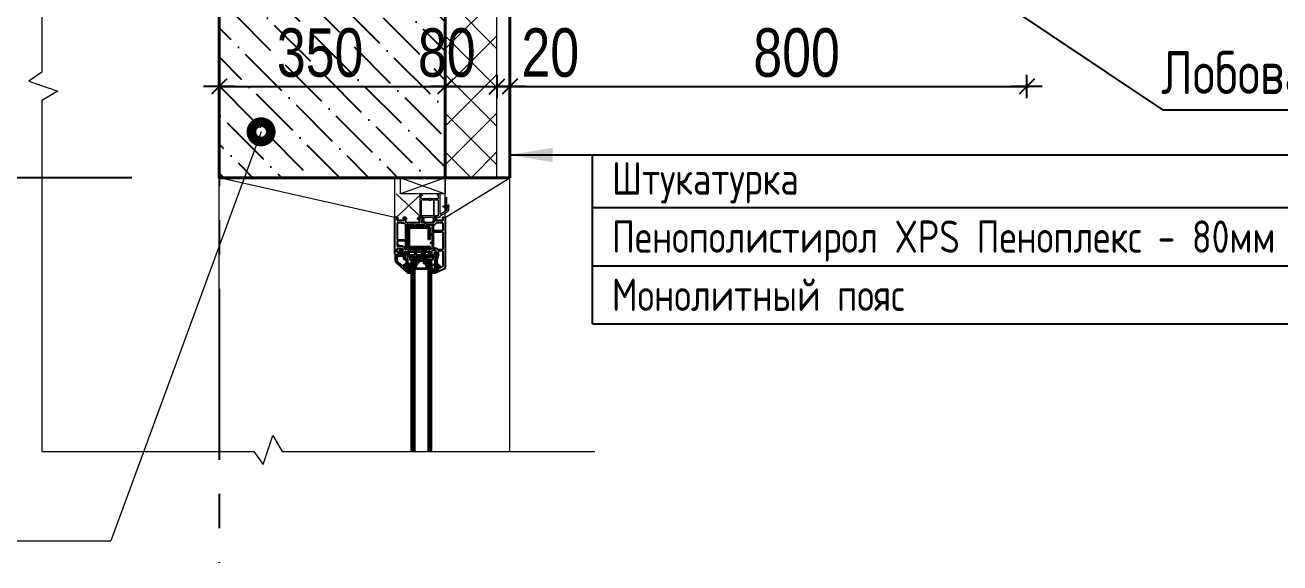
# Model space of a CAD drawing. Extents: x -12289450 to -10763036, y -7834513 to -6150123.
# Drawn here: x -11118248 to -11112421, y -7683034 to -7680538 of the extents above; entities that cross this region are included whole.
import ezdxf

# ---------------------------------------------------------------- set-up
doc = ezdxf.new("R2010")
doc.units = 0
doc.header["$LTSCALE"] = 25
doc.linetypes.add('CENTER', pattern=[50.8, 31.75, -6.35, 6.35, -6.35])
doc.linetypes.add('KEL', pattern=[2.25, 1, -1.25])
for name, color, linetype in [('004-ВСПЛИНИИ', 15, 'Continuous'), ('008-ШТРИХОВКА', 252, 'Continuous'), ('014-ОСИ', 251, 'CENTER'), ('093200', 7, 'Continuous'), ('1', 7, 'Continuous'), ('EEE', 7, 'Continuous'), ('OK_DV', 7, 'Continuous'), ('TARVIKE', 6, 'Continuous'), ('Примечания', 7, 'Continuous')]:
    doc.layers.add(name, color=color, linetype=linetype)
for name, color, linetype, lineweight in [('Перегородки', 52, 'Continuous', 30), ('СТЕНЫ', 5, 'Continuous', 40), ('тонкий', 114, 'Continuous', 20), ('штриховка', 252, 'Continuous', 9)]:
    doc.layers.add(name, color=color, linetype=linetype, lineweight=lineweight)
doc.styles.add('GOST 2.304', font='cs_gost2304.shx')
doc.styles.add('TXT0', font='txt', dxfattribs={"width": 0.8})

# ---------------------------------------------------------------- blocks, each defined once
blk = doc.blocks.new('A$C60102F4C')
at = {"color": 7}
for p, q in [((17.3, 31.2), (17.8, 32.7)), ((18.1, 28.4), (17.3, 31.2)), ((18.3, 31.2), (18.7, 32.4)), ((19.1, 28.1), (18.3, 31.2)), ((29.1, 31.2), (28.3, 28.1)), ((28.7, 32.4), (29.1, 31.2)), ((30.1, 31.2), (29.4, 28.4)), ((29.6, 32.7), (30.1, 31.2)), ((0, 16.9), (0, 19.7)), ((0, 16.9), (1.9, 16.9)), ((0.9, 21.3), (10.3, 26.7)), ((1.9, 19.7), (9.6, 24.1)), ((1.9, 16.9), (1.9, 19.7)), ((10.3, 26.7), (10.3, 28.1)), ((10.3, 28.1), (17.9, 28.1)), ((10.3, 0), (10.3, 23.7)), ((12.2, 7.8), (12.2, 26)), ((12.5, 26.3), (16.4, 26.3)), ((15, 28.1), (17.9, 28.1)), ((16.9, 25.8), (16.9, 8)), ((17.8, 8), (17.8, 25.8)), ((18.3, 26.3), (31.6, 26.3)), ((19.1, 28.1), (28.3, 28.1)), ((29.5, 28.1), (33.8, 28.1)), ((31.9, 26), (31.9, 7.8)), ((33.8, 28.1), (33.8, 0)), ((10.3, 0), (11.8, 0)), ((11.7, 5.2), (11.7, 2.3)), ((21.3, 5.6), (12.2, 5.6)), ((12.2, 1.9), (13.1, 1.9)), ((12.5, 7.5), (16.4, 7.5)), ((12.6, 0.5), (13.1, 1.4)), ((13.1, 1.9), (13.1, 1.4)), ((18.3, 7.5), (20.8, 7.5)), ((21.5, 5.7), (21.8, 5.8)), ((22.3, 5.8), (22.5, 5.7)), ((31.9, 5.6), (22.8, 5.6)), ((23.3, 7.5), (31.6, 7.5)), ((30.9, 1.4), (30.9, 1.9)), ((30.9, 1.9), (31.9, 1.9)), ((30.9, 1.4), (31.5, 0.5)), ((32.3, 5.2), (32.3, 2.3)), ((32.3, 0), (33.8, 0))]:
    blk.add_line(p, q, dxfattribs=at)
for centre, radius, start, end in [((18.3, 32.5), 0.469, 90, 160), ((18.3, 32.5), 0.469, 340, 90), ((29.1, 32.5), 0.469, 90, 200), ((29.1, 32.5), 0.469, 20, 90), ((1.9, 19.7), 1.87, 120.0002, 180), ((9.8, 23.7), 0.469, 0, 120.0003), ((12.5, 26), 0.281, 90, 180), ((16.4, 25.8), 0.469, 0, 90), ((18.3, 25.8), 0.469, 90, 180), ((17.9, 28.3), 0.187, 270, 15), ((29.5, 28.3), 0.187, 165, 270), ((31.6, 26), 0.281, 0, 90), ((12.2, 5.2), 0.469, 90, 180), ((12.2, 2.3), 0.469, 180, 270), ((11.8, 0.9), 0.937, 270, 330), ((12.5, 7.8), 0.281, 180, 270), ((12.5, 7.8), 0.281, 180, 270), ((16.4, 8), 0.469, 270, 0), ((18.3, 8), 0.469, 180, 270), ((20.8, 8), 0.469, 270, 295.6943), ((22, 5.4), 2.34, 64.3057, 115.6943), ((21.3, 6.1), 0.469, 270, 300), ((22, 5.4), 0.469, 90, 120), ((22, 5.4), 0.469, 60, 90), ((22.8, 6.1), 0.469, 240, 270), ((23.3, 8), 0.469, 244.3057, 270), ((32.3, 0.9), 0.937, 210, 270), ((31.6, 7.8), 0.281, 270, 0), ((31.9, 5.2), 0.469, 0, 90), ((31.9, 2.3), 0.469, 270, 0)]:
    blk.add_arc(centre, radius, start, end, dxfattribs=at)
blk = doc.blocks.new('A$C3A5612C8')
at = {"layer": 'TARVIKE'}
blk.add_line((1.4, 2.8), (1.4, 0), dxfattribs=at)
at = {"layer": 'TARVIKE', "linetype": 'KEL'}
blk.add_lwpolyline([(1.4, 2), (6.8, 1.8), (7.4, 1.4), (6.8, 1), (1.4, 0.9)], dxfattribs=at)
at = {"layer": 'TARVIKE'}
blk.add_arc((1.4, 1.4), 1.41, 90.5758, 269.4242, dxfattribs=at)
blk = doc.blocks.new('A8MITTA', base_point=(3180, 3140))
for p, q in [((3160, 3140), (3200, 3140)), ((3170, 3130), (3190, 3150)), ((3180, 3155), (3180, 3125))]:
    blk.add_line(p, q)

msp = doc.modelspace()

# ---------------------------------------------------------------- hatches: boundary and pattern name
at = {"layer": '008-ШТРИХОВКА', "lineweight": 9}
h = msp.add_hatch(dxfattribs=at)
h.set_pattern_fill('ANSI37', color=251, scale=40, angle=90, style=0)
h.set_pattern_definition([(135, (-11116356.52, -7681246.42), (-89.8026, -89.8026), []), (225, (-11116356.52, -7681246.42), (89.8026, -89.8026), [])])
h.paths.add_polyline_path([(-11116296.5, -7680436.4), (-11116296.5, -7681246.4), (-11116056.5, -7681246.4), (-11116056.5, -7679164.6), (-11116206.5, -7679078), (-11116206.5, -7680436.4)])
at = {"layer": '008-ШТРИХОВКА', "ltscale": 4}
h = msp.add_hatch(dxfattribs=at)
h.set_pattern_fill('ANSI36', color=256, scale=30, angle=90, style=0)
h.set_pattern_definition([(135, (-11117459.52, -7681246.42), (-185.2178, 50.514), [238.125, -47.625, 0, -47.625])])
h.paths.add_polyline_path([(-11116596.5, -7679517.3), (-11117031.5, -7679517.3), (-11117031.5, -7679671.4), (-11117061.5, -7679671.4), (-11117061.5, -7679517.3), (-11117094.5, -7679517.3), (-11117346.5, -7679517.3), (-11117346.5, -7679831.4), (-11116596.5, -7679831.4)])
h.paths.add_polyline_path([(-11117061.5, -7679221.4), (-11117346.5, -7679221.4), (-11117346.5, -7679517.3), (-11117298.5, -7679517.3), (-11117061.5, -7679517.3)])
h.paths.add_polyline_path([(-11116596.5, -7679221.4), (-11117031.5, -7679221.4), (-11117031.5, -7679517.3), (-11116998.5, -7679517.3), (-11116596.5, -7679517.3)])
h.paths.add_polyline_path([(-11116296.5, -7680436.4), (-11117346.5, -7680436.4), (-11117346.5, -7680822.6), (-11117274.5, -7680822.6), (-11116296.5, -7680822.6), (-11116296.5, -7680768.6)])
h.paths.add_polyline_path([(-11116296.5, -7680822.6), (-11116368.5, -7680822.6), (-11117346.5, -7680822.6), (-11117346.5, -7681246.4), (-11117303.9, -7681246.4), (-11117164.9, -7681051.4, -0.242474), (-11117174.3, -7681033.1, -1), (-11117129.3, -7681033.1, -0.609692), (-11117164.9, -7681051.4), (-11117303.9, -7681246.4), (-11116296.5, -7681246.4), (-11116296.5, -7681246.4)])
h.paths.add_polyline_path([(-11116722.2, -7679785.4), (-11116416.2, -7679785.4), (-11116416.2, -7679515.4), (-11116722.2, -7679515.4)], flags=9)
h.paths.add_polyline_path([(-11117459.5, -7679532.3), (-11117081.5, -7679532.3), (-11117081.5, -7679262.3), (-11117459.5, -7679262.3)], flags=9)
h.paths.add_polyline_path([(-11117027.5, -7679532.3), (-11116625.5, -7679532.3), (-11116625.5, -7679262.3), (-11117027.5, -7679262.3)], flags=9)
h.paths.add_polyline_path([(-11116480.8, -7680835.5), (-11116098.3, -7680835.5), (-11116098.3, -7680498), (-11116480.8, -7680498)], flags=9)
h.paths.add_polyline_path([(-11117159.2, -7680835.5), (-11116596.7, -7680835.5), (-11116596.7, -7680498), (-11117159.2, -7680498)], flags=9)
at = {"layer": 'OK_DV', "linetype": 'Continuous'}
h = msp.add_hatch(dxfattribs=at)
h.set_pattern_fill('ANSI38', color=256, scale=39, angle=180, style=0)
h.set_pattern_definition([(225, (-11141467.072, -7718450.2625), (3.44714555, -3.44714555), []), (315, (-11141467.072, -7718450.2625), (10.34143666, -3.44714555), [12.1875, -7.3125])])
edge = h.paths.add_edge_path()
edge.add_ellipse((-11116397.9, -7681631.6), major_axis=(1.38, -1.38), ratio=1, start_angle=45.64253, end_angle=135)
edge.add_line((-11116397.9, -7681629.7), (-11116417.5, -7681629.7))
edge.add_ellipse((-11116417.5, -7681631.6), major_axis=(1.38, -1.38), ratio=1, start_angle=135, end_angle=218.62063)
edge.add_ellipse((-11116435, -7681629.7), major_axis=(11, -11), ratio=1, start_angle=321.37937, end_angle=398.62063, ccw=False)
edge.add_ellipse((-11116433, -7681647.1), major_axis=(1.38, 1.38), ratio=1, start_angle=51.37937, end_angle=135)
edge.add_line((-11116435, -7681647.1), (-11116435, -7681666.7))
edge.add_ellipse((-11116433, -7681666.7), major_axis=(1.38, 1.38), ratio=1, start_angle=135, end_angle=225)
edge.add_line((-11116433, -7681668.7), (-11116438.9, -7681668.7))
edge.add_line((-11116438.9, -7681668.7), (-11116438.9, -7681625.8))
edge.add_line((-11116438.9, -7681625.8), (-11116376.5, -7681625.8))
edge.add_line((-11116376.5, -7681625.8), (-11116376.5, -7681668.7))
edge.add_line((-11116376.5, -7681668.7), (-11116382.3, -7681668.7))
edge.add_ellipse((-11116382.3, -7681666.7), major_axis=(1.38, -1.38), ratio=1, start_angle=315, end_angle=405)
edge.add_line((-11116380.4, -7681666.7), (-11116380.4, -7681648.9))
edge.add_ellipse((-11116382.3, -7681648.9), major_axis=(1.38, -1.38), ratio=1, start_angle=45, end_angle=128.62063)
edge.add_ellipse((-11116380.4, -7681631.4), major_axis=(11, -11), ratio=1, start_angle=225.64266, end_angle=308.62063, ccw=False)

# ---------------------------------------------------------------- linework, layer by layer
at = {"lineweight": 25, "ltscale": 20}
for p, q in [((-11113746.5, -7680408.7), (-11112966.6, -7680930.5)), ((-11112966.6, -7680930.5), (-11111108.4, -7680930.5))]:
    msp.add_line(p, q, dxfattribs=at)
at = {"color": 7}
for p, q in [((-11116530.5, -7681600.4), (-11116530.5, -7681431)), ((-11116518.8, -7681532.5), (-11116518.8, -7681457.1)), ((-11116500.1, -7681455.2), (-11116490.8, -7681455.2)), ((-11116489.5, -7681455.8), (-11116483.4, -7681461.9)), ((-11116414.6, -7681431), (-11116419.6, -7681431)), ((-11116414.6, -7681431), (-11116419.6, -7681431)), ((-11116403.5, -7681431), (-11116408.5, -7681431)), ((-11116403.5, -7681431), (-11116408.5, -7681431)), ((-11116337.6, -7681455.8), (-11116343.7, -7681461.9)), ((-11116310.2, -7681455.2), (-11116336.2, -7681455.2)), ((-11116308.2, -7681457.1), (-11116308.2, -7681491.5)), ((-11116479, -7681532.5), (-11116479, -7681465.8)), ((-11116474.4, -7681578.2), (-11116474.4, -7681466.9)), ((-11116357.4, -7681466.9), (-11116357.4, -7681507.1)), ((-11116357.4, -7681514.9), (-11116357.4, -7681544.2)), ((-11116310.2, -7681493.4), (-11116350.7, -7681493.4)), ((-11116350.7, -7681497.3), (-11116310.2, -7681497.3)), ((-11116308.2, -7681499.3), (-11116308.2, -7681579)), ((-11116518.8, -7681562.6), (-11116518.8, -7681540.3)), ((-11116514.9, -7681560.7), (-11116514.9, -7681562.6)), ((-11116511, -7681562), (-11116511, -7681560.7)), ((-11116502.1, -7681575.1), (-11116497.1, -7681575.1)), ((-11116479, -7681578.3), (-11116479, -7681540.3)), ((-11116357.4, -7681552), (-11116357.4, -7681572.6)), ((-11116524.7, -7681602.4), (-11116514.8, -7681601.9)), ((-11116524.7, -7681602.4), (-11116514.8, -7681601.9)), ((-11116513, -7681599.6), (-11116514.2, -7681592.6)), ((-11116513, -7681599.6), (-11116514.2, -7681592.6)), ((-11116493.3, -7681579.8), (-11116497.3, -7681599.5)), ((-11116493.3, -7681579.8), (-11116497.3, -7681599.5)), ((-11116495.5, -7681601.8), (-11116484.9, -7681602.4)), ((-11116495.5, -7681601.8), (-11116484.9, -7681602.4)), ((-11116490.7, -7681611), (-11116490.7, -7681614.1)), ((-11116483.8, -7681600.9), (-11116485.8, -7681593.1)), ((-11116483.8, -7681600.9), (-11116485.8, -7681593.1)), ((-11116484, -7681590.7), (-11116368.3, -7681590.7)), ((-11116477.1, -7681644.3), (-11116477.1, -7681630.1)), ((-11116470.1, -7681654.6), (-11116470.1, -7681629.7)), ((-11116462.3, -7681614.1), (-11116462.3, -7681625.8)), ((-11116353.1, -7681614.1), (-11116462.3, -7681614.1)), ((-11116462.3, -7681625.8), (-11116454.5, -7681625.8)), ((-11116438.9, -7681625.8), (-11116438.9, -7681668.7)), ((-11116376.5, -7681625.8), (-11116376.5, -7681668.7)), ((-11116368.3, -7681580.2), (-11116374.9, -7681580.2)), ((-11116360.9, -7681625.8), (-11116353.1, -7681625.8)), ((-11116356.9, -7681606.3), (-11116356.9, -7681614.1)), ((-11116353.1, -7681625.8), (-11116353.1, -7681614.1)), ((-11116345.3, -7681625.5), (-11116345.3, -7681654.6)), ((-11116335.5, -7681626.8), (-11116335.5, -7681645.8)), ((-11116310.2, -7681580.9), (-11116330.7, -7681580.9)), ((-11116310.2, -7681585.6), (-11116326.8, -7681585.6)), ((-11116308.2, -7681587.6), (-11116308.2, -7681657.4)), ((-11116478.1, -7681646), (-11116487.1, -7681650.8)), ((-11116478.2, -7681675.2), (-11116485.1, -7681669.6)), ((-11116484.4, -7681656), (-11116478.8, -7681653)), ((-11116475.9, -7681657.8), (-11116475.9, -7681654.7)), ((-11116473.2, -7681657.8), (-11116475.9, -7681657.8)), ((-11116473.2, -7681671.7), (-11116475.9, -7681671.7)), ((-11116475.9, -7681671.7), (-11116475.9, -7681674.5)), ((-11116470.1, -7681654.6), (-11116473.2, -7681657.8)), ((-11116470.1, -7681674.5), (-11116473.2, -7681671.7)), ((-11116438.9, -7681668.7), (-11116438.9, -7682516.4)), ((-11116376.5, -7681668.7), (-11116376.5, -7682516.4)), ((-11116342.1, -7681657.8), (-11116345.3, -7681654.6)), ((-11116342.1, -7681671.4), (-11116345.3, -7681674.5)), ((-11116339.4, -7681657.8), (-11116342.1, -7681657.8)), ((-11116339.4, -7681671.4), (-11116342.1, -7681671.4)), ((-11116339.4, -7681654.7), (-11116339.4, -7681657.8)), ((-11116339.4, -7681674.5), (-11116339.4, -7681671.4)), ((-11116336.6, -7681653), (-11116330.9, -7681656)), ((-11116330.9, -7681673.2), (-11116336.6, -7681676.2)), ((-11116328.2, -7681650.8), (-11116334.5, -7681647.5))]:
    msp.add_line(p, q, dxfattribs=at)
at = {"color": 5}
for p, q in [((-11116353.1, -7681614.1), (-11116462.3, -7681625.8)), ((-11116462.3, -7681614.1), (-11116353.1, -7681625.8)), ((-11116450.6, -7681625.8), (-11116450.6, -7682516.4)), ((-11116442.8, -7681625.8), (-11116442.8, -7682516.4)), ((-11116372.6, -7681625.8), (-11116372.6, -7682516.4)), ((-11116364.8, -7681625.8), (-11116364.8, -7682516.4))]:
    msp.add_line(p, q, dxfattribs=at)
at = {"color": 1}
for p, q in [((-11116397.9, -7681629.7), (-11116417.5, -7681629.7)), ((-11116400.8, -7681632.8), (-11116414.9, -7681632.8)), ((-11116433, -7681668.7), (-11116438.9, -7681668.7)), ((-11116435, -7681647.1), (-11116435, -7681666.7)), ((-11116433, -7681668.7), (-11116382.3, -7681668.7)), ((-11116431.8, -7681649.7), (-11116431.8, -7681663.6)), ((-11116429.9, -7681665.6), (-11116385.4, -7681665.6)), ((-11116383.5, -7681663.6), (-11116383.5, -7681651.5)), ((-11116382.3, -7681668.7), (-11116376.5, -7681668.7)), ((-11116380.4, -7681666.7), (-11116380.4, -7681648.9))]:
    msp.add_line(p, q, dxfattribs=at)
at = {"color": 3}
for p, q in [((-11116476.6, -7681656.1), (-11116476.6, -7681657.2)), ((-11116476.6, -7681672.4), (-11116476.6, -7681673.6)), ((-11116475.9, -7681658), (-11116470, -7681658)), ((-11116473.2, -7681671.7), (-11116475.9, -7681671.7)), ((-11116475.9, -7681671.7), (-11116470, -7681671.7)), ((-11116475.6, -7681660.3), (-11116469.4, -7681663)), ((-11116475.6, -7681669.3), (-11116469.4, -7681666.6)), ((-11116470, -7681644.7), (-11116470, -7681654.4)), ((-11116470, -7681675.3), (-11116470, -7681687.5)), ((-11116464.6, -7681644.2), (-11116469.4, -7681644.2)), ((-11116469.3, -7681688), (-11116455.9, -7681689)), ((-11116466.1, -7681648.4), (-11116466.1, -7681653.8)), ((-11116466.1, -7681658.6), (-11116466.1, -7681653.8)), ((-11116466.1, -7681671.5), (-11116466.1, -7681675.9)), ((-11116466.1, -7681675.9), (-11116466.1, -7681682)), ((-11116458.7, -7681655.8), (-11116465, -7681659.3)), ((-11116464.9, -7681647.8), (-11116458.6, -7681652.2)), ((-11116464.9, -7681670.8), (-11116460.8, -7681673.2)), ((-11116464.6, -7681644.2), (-11116456.3, -7681648.9)), ((-11116458.3, -7681655.1), (-11116458.3, -7681652.8)), ((-11116458.3, -7681677.1), (-11116458.3, -7681674.8)), ((-11116457.3, -7681681.9), (-11116457.3, -7681684.8)), ((-11116457.3, -7681684.8), (-11116455.4, -7681686.1)), ((-11116454.4, -7681652.1), (-11116454.4, -7681655.4)), ((-11116454.4, -7681652.3), (-11116454.4, -7681655.6)), ((-11116454.4, -7681674.3), (-11116454.4, -7681677.6)), ((-11116360.4, -7681687), (-11116357.6, -7681685.4)), ((-11116360.4, -7681687), (-11116357.6, -7681685.4)), ((-11116359.8, -7681688.8), (-11116346, -7681687.8)), ((-11116356, -7681675.9), (-11116356.3, -7681674.5)), ((-11116356, -7681675.9), (-11116356.3, -7681674.5)), ((-11116354.5, -7681675.3), (-11116356, -7681675.9)), ((-11116354.5, -7681675.3), (-11116356, -7681675.9)), ((-11116354.8, -7681672.1), (-11116344.4, -7681663.8)), ((-11116353.1, -7681686), (-11116348.3, -7681685.6)), ((-11116352.2, -7681673), (-11116352, -7681672.9)), ((-11116352.2, -7681673), (-11116352, -7681672.9)), ((-11116352, -7681672.9), (-11116345.5, -7681667.7)), ((-11116347.7, -7681653.4), (-11116344.2, -7681662.9)), ((-11116347.6, -7681673.5), (-11116347.6, -7681684.9)), ((-11116344.7, -7681669.9), (-11116346.9, -7681672.1)), ((-11116345.3, -7681652.1), (-11116345.3, -7681654.9)), ((-11116345.3, -7681674), (-11116345.3, -7681687)), ((-11116345.1, -7681673.6), (-11116342.7, -7681671.6)), ((-11116344.8, -7681655.8), (-11116342.7, -7681657.6)), ((-11116344.3, -7681668.8), (-11116344.3, -7681668.3)), ((-11116339.6, -7681657.8), (-11116342.3, -7681657.8)), ((-11116339.6, -7681671.4), (-11116342.3, -7681671.4)), ((-11116342.1, -7681662.1), (-11116342.1, -7681667.1)), ((-11116341.7, -7681661.5), (-11116336.9, -7681660.5)), ((-11116341.7, -7681667.7), (-11116336.9, -7681668.7)), ((-11116339.4, -7681671.5), (-11116339.4, -7681671.4)), ((-11116339, -7681656.4), (-11116339, -7681657.2)), ((-11116339, -7681672.8), (-11116339, -7681672)), ((-11116337.9, -7681655.8), (-11116338.4, -7681655.8)), ((-11116337.9, -7681673.4), (-11116338.4, -7681673.4)), ((-11116337.5, -7681673.2), (-11116330.2, -7681666.1)), ((-11116337.4, -7681656), (-11116330.2, -7681663.1))]:
    msp.add_line(p, q, dxfattribs=at)
at = {"lineweight": 13, "ltscale": 20}
msp.add_line((-11120559.9, -7682931), (-11117849, -7682931), dxfattribs=at)
at = {"lineweight": 25, "ltscale": 20, "const_width": 90}
msp.add_lwpolyline([(-11117174.3, -7681033.1, -1), (-11117129.3, -7681033.1, -1)], format="xyb", close=True, dxfattribs=at)
at = {"color": 7}
for centre, radius, start, end in [((-11116518.8, -7681436.5), 0.78, 97.18025, 180), ((-11116518.8, -7681436.5), 0.78, 97.18025, 180), ((-11116516.9, -7681457.1), 1.95, 90, 180), ((-11116490.8, -7681457.1), 1.95, 45, 90), ((-11116336.2, -7681457.1), 1.95, 90, 135), ((-11116310.2, -7681457.1), 1.95, 0, 90), ((-11116475.9, -7681454.4), 10.5, 225, 246.03066), ((-11116481, -7681465.8), 1.95, 0, 66.03066), ((-11116472.4, -7681466.9), 1.95, 90, 180), ((-11116456.8, -7681466.9), 1.95, 0, 90), ((-11116452.9, -7681468.1), 1.95, 180, 270), ((-11116452.9, -7681468.1), 1.95, 270, 0), ((-11116449, -7681466.9), 1.95, 90, 180), ((-11116444.6, -7681466.9), 1.95, 66.76854, 90), ((-11116438.9, -7681453.6), 12.5, 246.76854, 293.23146), ((-11116433.2, -7681466.9), 1.95, 90, 113.23146), ((-11116417.8, -7681466.9), 1.95, 0, 90), ((-11116413.9, -7681468.1), 1.95, 180, 270), ((-11116413.9, -7681468.1), 1.95, 270, 0), ((-11116410, -7681466.9), 1.95, 90, 180), ((-11116393.9, -7681466.9), 1.95, 66.76854, 90), ((-11116388.2, -7681453.6), 12.5, 246.76854, 293.23146), ((-11116382.5, -7681466.9), 1.95, 93.40876, 113.23146), ((-11116382.7, -7681466.9), 1.95, 0, 86.59124), ((-11116378.8, -7681468.1), 1.95, 180, 270), ((-11116378.8, -7681468.1), 1.95, 270, 0), ((-11116374.9, -7681466.9), 1.95, 90, 180), ((-11116363.2, -7681511), 1.95, 90, 180), ((-11116363.2, -7681511), 1.95, 180, 270), ((-11116359.3, -7681466.9), 1.95, 0, 90), ((-11116359.3, -7681507.1), 1.95, 270, 0), ((-11116359.3, -7681514.9), 1.95, 0, 90), ((-11116350.7, -7681466.9), 1.95, 91.79066, 180), ((-11116350.7, -7681491.5), 1.95, 180, 270), ((-11116350.7, -7681499.3), 1.95, 90, 180), ((-11116351.1, -7681454.4), 10.5, 271.79066, 315), ((-11116310.2, -7681491.5), 1.95, 270, 0), ((-11116310.2, -7681499.3), 1.95, 0, 90), ((-11116516.9, -7681532.5), 1.95, 180, 270), ((-11116516.9, -7681540.3), 1.95, 90, 180), ((-11116516.9, -7681562.6), 1.95, 180, 0), ((-11116513, -7681560.7), 1.95, 0, 180), ((-11116509.1, -7681562), 1.95, 180, 285.68035), ((-11116505.2, -7681575.9), 12.5, 66.33645, 105.68035), ((-11116497.6, -7681579.2), 15, 3.01966, 99.66089), ((-11116497.1, -7681579), 3.9, 348.5, 90), ((-11116481, -7681532.5), 1.95, 270, 0), ((-11116481, -7681540.3), 1.95, 0, 90), ((-11116452.9, -7681577), 1.95, 90, 180), ((-11116452.9, -7681577), 1.95, 0, 90), ((-11116413.9, -7681577), 1.95, 90, 180), ((-11116413.9, -7681577), 1.95, 0, 90), ((-11116378.8, -7681577), 1.95, 90, 180), ((-11116378.8, -7681577), 1.95, 0, 90), ((-11116363.2, -7681548.1), 1.95, 90, 180), ((-11116363.2, -7681548.1), 1.95, 180, 270), ((-11116349.2, -7681594.6), 22.2, 114.79386, 134.41531), ((-11116359.3, -7681544.2), 1.95, 270, 0), ((-11116359.3, -7681552), 1.95, 0, 90), ((-11116359.3, -7681572.6), 1.95, 294.79386, 0), ((-11116350.7, -7681570.5), 1.95, 180, 273.69907), ((-11116349.2, -7681594.6), 22.2, 40.17777, 93.69907), ((-11116528.6, -7681600.4), 1.95, 180, 270), ((-11116528.6, -7681600.4), 1.95, 180, 270), ((-11116519.6, -7681611.4), 1.95, 90, 180), ((-11116519.6, -7681632.2), 1.95, 180, 245), ((-11116514.9, -7681599.9), 1.95, 273, 0), ((-11116514.9, -7681599.9), 1.95, 273, 0), ((-11116514.9, -7681599.9), 1.95, 0, 10), ((-11116514.9, -7681599.9), 1.95, 0, 10), ((-11116495.4, -7681599.9), 1.95, 168.5, 180), ((-11116495.4, -7681599.9), 1.95, 168.5, 180), ((-11116495.4, -7681599.9), 1.95, 180, 267), ((-11116495.4, -7681599.9), 1.95, 180, 267), ((-11116492.6, -7681611.4), 1.95, 11.75035, 90), ((-11116475.5, -7681613.9), 15.3, 180.67178, 259.53003), ((-11116487.6, -7681606.3), 3.9, 0, 90), ((-11116484, -7681592.6), 1.95, 90, 195), ((-11116484, -7681592.6), 1.95, 90, 195), ((-11116484.9, -7681601.2), 1.17, 267, 271.81146), ((-11116484.9, -7681601.2), 1.17, 267, 271.81146), ((-11116484.9, -7681601.2), 1.17, 271.81146, 0), ((-11116484.9, -7681601.2), 1.17, 271.81146, 0), ((-11116484.9, -7681601.2), 1.17, 0, 15), ((-11116484.9, -7681601.2), 1.17, 0, 15), ((-11116475.2, -7681613.8), 8.53, 182.0198, 251.72), ((-11116480.9, -7681578.3), 1.84, 182.349, 0), ((-11116477.9, -7681629.7), 7.8, 0, 90), ((-11116472.4, -7681578.2), 1.95, 180, 270), ((-11116456.8, -7681578.2), 1.95, 270, 0), ((-11116449, -7681578.2), 1.95, 180, 270), ((-11116417.8, -7681578.2), 1.95, 270, 0), ((-11116410, -7681578.2), 1.95, 180, 270), ((-11116382.7, -7681578.2), 1.95, 270, 0), ((-11116374.9, -7681578.2), 1.95, 180, 270), ((-11116368.3, -7681575.1), 5.07, 270, 314.41531), ((-11116343.3, -7681625.5), 1.95, 165, 180), ((-11116333.6, -7681626.8), 1.95, 165, 180), ((-11116330.7, -7681579), 1.95, 220.17777, 270), ((-11116326.8, -7681587.6), 1.95, 90, 197.4576), ((-11116310.2, -7681579), 1.95, 270, 0), ((-11116310.2, -7681587.6), 1.95, 0, 90), ((-11116482.3, -7681662.9), 7.25, 106.43142, 247.19055), ((-11116477.9, -7681654.7), 1.95, 0, 117.95755), ((-11116477, -7681674.9), 1.2, 192.58742, 23.66268), ((-11116479, -7681644.3), 1.95, 297.95755, 0), ((-11116337.5, -7681654.7), 1.95, 62.04245, 180), ((-11116337.5, -7681674.5), 1.95, 180, 297.95755), ((-11116333.6, -7681645.8), 1.95, 180, 242.04245), ((-11116335.5, -7681664.6), 9.75, 297.95755, 62.04245), ((-11116335.5, -7681664.6), 15.6, 5.79555, 62.04245), ((-11116319.2, -7681662.9), 0.78, 185.79555, 295), ((-11116310.2, -7681657.4), 1.95, 295, 0)]:
    msp.add_arc(centre, radius, start, end, dxfattribs=at)
at = {"color": 1}
for centre, radius, start, end in [((-11116435, -7681629.7), 15.6, 276.37937, 353.62063), ((-11116417.5, -7681631.6), 1.95, 90, 173.62063), ((-11116414.9, -7681634.8), 1.95, 90, 165.80144), ((-11116400.8, -7681634.8), 1.95, 9.23397, 90), ((-11116397.9, -7681631.6), 1.95, 0.64264, 90), ((-11116380.4, -7681631.4), 15.6, 180.64264, 263.62063), ((-11116433, -7681647.1), 1.95, 96.37937, 180), ((-11116433, -7681666.7), 1.95, 180, 270), ((-11116429.9, -7681649.7), 1.95, 104.19856, 180), ((-11116429.9, -7681663.6), 1.95, 180, 270), ((-11116435, -7681629.7), 18.7, 284.19856, 345.80144), ((-11116380.4, -7681631.4), 18.7, 189.23397, 255.80144), ((-11116385.4, -7681663.6), 1.95, 270, 0), ((-11116385.4, -7681651.5), 1.95, 0, 75.80144), ((-11116382.3, -7681666.7), 1.95, 270, 0), ((-11116382.3, -7681648.9), 1.95, 0, 83.62063)]:
    msp.add_arc(centre, radius, start, end, dxfattribs=at)
at = {"color": 3}
for centre, radius, start, end in [((-11116473.3, -7681664.8), 11, 117.25978, 242.74022), ((-11116475.1, -7681664.8), 4.68, 102.87924, 257.12076), ((-11116477.8, -7681656.1), 1.17, 0, 117.20687), ((-11116477.8, -7681673.6), 1.17, 242.79313, 0), ((-11116475.9, -7681657.2), 0.78, 180, 270), ((-11116475.9, -7681672.4), 0.78, 90, 180), ((-11116476, -7681668.6), 0.78, 257.12076, 293.70325), ((-11116469.4, -7681644.7), 0.585, 90, 180), ((-11116469.4, -7681654.4), 0.585, 180, 254.08376), ((-11116470, -7681656.4), 1.56, 270, 74.20698), ((-11116470, -7681673.2), 1.56, 285.82662, 90), ((-11116470.2, -7681664.8), 1.95, 293.70325, 66.29675), ((-11116465.3, -7681648.4), 0.78, 55.09705, 180), ((-11116465.3, -7681658.6), 0.78, 180, 299.06709), ((-11116465.3, -7681671.5), 0.78, 60.03858, 180), ((-11116463.6, -7681682), 2.49, 180, 9.84818), ((-11116456.2, -7681665), 5.68, 103.03111, 256.96889), ((-11116457.3, -7681681.4), 3.86, 111.45149, 183.63566), ((-11116456, -7681664.8), 9.65, 239.93142, 252.58987), ((-11116459.1, -7681674.8), 0.78, 0, 72.58987), ((-11116459.1, -7681655.1), 0.78, 299.06709, 0), ((-11116459.1, -7681677.1), 0.78, 297.664, 0), ((-11116459.1, -7681652.8), 0.78, 0, 55.09705), ((-11116458.3, -7681655.6), 3.9, 283.03111, 0), ((-11116458.3, -7681674.3), 3.9, 0, 76.96889), ((-11116456.6, -7681681.9), 0.78, 112.02431, 180), ((-11116458.3, -7681677.6), 3.9, 292.02431, 0), ((-11116458.3, -7681652.3), 3.9, 0, 59.76831), ((-11116456, -7681687.5), 1.53, 271.75532, 67.10431), ((-11116352.8, -7681667.3), 8.02, 180, 244.47127), ((-11116352.8, -7681667.3), 8.02, 180, 244.47127), ((-11116359.9, -7681687.8), 0.975, 119.04168, 274.39067), ((-11116359.9, -7681687.8), 0.975, 119.04168, 274.39067), ((-11116352.8, -7681667.3), 5.68, 180, 240.10705), ((-11116352.8, -7681667.3), 5.68, 180, 240.10705), ((-11116357.8, -7681684.1), 1.35, 278.07332, 18.13399), ((-11116357.8, -7681684.1), 1.35, 278.07332, 18.13399), ((-11116354.4, -7681681.7), 2.88, 104.69222, 222.97169), ((-11116354.4, -7681681.7), 2.88, 104.69222, 222.97169), ((-11116355.3, -7681671.5), 0.78, 240.10705, 308.77404), ((-11116355.3, -7681671.5), 0.78, 240.10705, 308.77404), ((-11116355.5, -7681677), 1.95, 280.82285, 59.57227), ((-11116355.5, -7681677), 1.95, 280.82285, 59.57227), ((-11116353, -7681682.2), 1.44, 123.05007, 214.21349), ((-11116353, -7681682.2), 1.44, 123.05007, 214.21349), ((-11116357.4, -7681684.4), 3.51, 349.25404, 24.29552), ((-11116357.4, -7681684.4), 3.51, 349.25404, 24.29552), ((-11116353.2, -7681685.2), 0.78, 169.25419, 274.55409), ((-11116353.2, -7681685.2), 0.78, 169.25419, 274.55409), ((-11116355.5, -7681677), 4.29, 293.13218, 41.81269), ((-11116355.5, -7681677), 4.29, 293.13218, 41.81269), ((-11116351.7, -7681673.6), 0.78, 128.77404, 221.81269), ((-11116351.7, -7681673.6), 0.78, 128.77404, 221.81269), ((-11116348.4, -7681684.9), 0.78, 274.43798, 359.99134), ((-11116345.3, -7681673.8), 2.34, 134.96744, 172.50735), ((-11116346, -7681687), 0.78, 274.43798, 359.99134), ((-11116345.1, -7681668.3), 0.78, 0, 128.77404), ((-11116344.1, -7681654.9), 1.17, 180, 230.08283), ((-11116344.7, -7681674), 0.585, 129.9174, 175.27085), ((-11116345.8, -7681668.8), 1.56, 315.07028, 0), ((-11116344.9, -7681663.2), 0.78, 308.77404, 20.55678), ((-11116342.3, -7681657.2), 0.585, 230.08292, 270), ((-11116342.3, -7681671.9), 0.522, 87.45854, 132.45854), ((-11116341.6, -7681662.1), 0.585, 101.57112, 180), ((-11116341.6, -7681667.1), 0.585, 180, 258.62351), ((-11116339.6, -7681657.2), 0.585, 270, 0), ((-11116339.6, -7681672), 0.585, 70.52878, 89.9994), ((-11116339.6, -7681672), 0.585, 0, 70.52878), ((-11116338.4, -7681656.4), 0.585, 90, 180), ((-11116338.4, -7681672.8), 0.585, 180, 270), ((-11116337.9, -7681656.4), 0.585, 39.842, 90), ((-11116337.9, -7681672.8), 0.585, 270, 308.78513), ((-11116336.6, -7681661.9), 1.36, 37.49525, 101.29915), ((-11116336.6, -7681667.3), 1.37, 258.62349, 322.50473), ((-11116340.2, -7681664.6), 5.85, 0.00002, 37.49527), ((-11116340.2, -7681664.6), 5.85, 322.50475, 0), ((-11116332, -7681664.6), 2.34, 0, 39.84201), ((-11116332, -7681664.6), 2.34, 320.1573, 0)]:
    msp.add_arc(centre, radius, start, end, dxfattribs=at)
at = {"layer": '004-ВСПЛИНИИ', "color": 0, "lineweight": 0}
for points in [[(-11118169.1, -7676857.1), (-11118169.1, -7680755.6), (-11118230.2, -7680797.7), (-11118094.9, -7680843.8), (-11118169.1, -7680887.3), (-11118169.1, -7682516.4)], [(-11118169.1, -7682516.4), (-11117185, -7682516.4), (-11117142.9, -7682577.5), (-11117096.7, -7682442.2), (-11117053.2, -7682516.4), (-11115601.7, -7682516.4)]]:
    msp.add_lwpolyline(points, dxfattribs=at)
at = {"layer": '008-ШТРИХОВКА', "ltscale": 3}
msp.add_line((-11117342.9, -7680822.6), (-11113583.4, -7680822.6), dxfattribs=at)
at = {"layer": '014-ОСИ'}
msp.add_lwpolyline([(-11117346.5, -7679221.4), (-11117346.5, -7683034.1)], dxfattribs=at)
at = {"layer": '093200', "color": 7}
for p, q in [((-11116483.3, -7681602.4), (-11116484.4, -7681598.5)), ((-11116458.3, -7681614.1), (-11116473.9, -7681614.1)), ((-11116365.6, -7681614.1), (-11116458.4, -7681614.1)), ((-11116365.6, -7681614.1), (-11116458.4, -7681614.1)), ((-11116356.9, -7681614.1), (-11116458.3, -7681614.1)), ((-11116357, -7681614.1), (-11116365.6, -7681614.1)), ((-11116357, -7681614.1), (-11116365.6, -7681614.1)), ((-11116360.5, -7681614.1), (-11116356.9, -7681614.1)), ((-11116356.9, -7681614.1), (-11116360.5, -7681614.1)), ((-11116352.7, -7681614.1), (-11116356.9, -7681614.1)), ((-11116349.1, -7681614.1), (-11116352.7, -7681614.1)), ((-11116348.2, -7681614.1), (-11116349.1, -7681614.1))]:
    msp.add_line(p, q, dxfattribs=at)
at = {"layer": '1', "color": 7}
for p, q in [((-11116519.2, -7681431), (-11116530.5, -7681431)), ((-11116519.2, -7681431), (-11116530.5, -7681431)), ((-11116519.6, -7681442.7), (-11116519.6, -7681436.5)), ((-11116519.6, -7681442.7), (-11116519.6, -7681436.5)), ((-11116491.5, -7681444.7), (-11116517.6, -7681444.7)), ((-11116491.5, -7681444.7), (-11116517.6, -7681444.7)), ((-11116500.1, -7681455.2), (-11116516.9, -7681455.2)), ((-11116481.5, -7681431), (-11116490, -7681431)), ((-11116481.5, -7681431), (-11116490, -7681431)), ((-11116489.6, -7681436.5), (-11116489.6, -7681442.7)), ((-11116489.6, -7681436.5), (-11116489.6, -7681442.7)), ((-11116481.8, -7681440.8), (-11116481.8, -7681448.6)), ((-11116481.8, -7681440.8), (-11116481.8, -7681448.6)), ((-11116481.8, -7681448.6), (-11116475.9, -7681454.4)), ((-11116481.8, -7681448.6), (-11116475.9, -7681454.4)), ((-11116475.9, -7681438.8), (-11116479.8, -7681438.8)), ((-11116475.9, -7681438.8), (-11116479.8, -7681438.8)), ((-11116475.9, -7681436.9), (-11116478.2, -7681433)), ((-11116475.9, -7681436.9), (-11116478.2, -7681433)), ((-11116475.9, -7681436.9), (-11116475.9, -7681438.8)), ((-11116475.9, -7681436.9), (-11116475.9, -7681438.8)), ((-11116475.9, -7681454.4), (-11116441.9, -7681454.4)), ((-11116475.9, -7681454.4), (-11116441.9, -7681454.4)), ((-11116439.8, -7681455.3), (-11116441, -7681454.7)), ((-11116439.8, -7681455.3), (-11116441, -7681454.7)), ((-11116436.8, -7681454.7), (-11116437.9, -7681455.3)), ((-11116436.8, -7681454.7), (-11116437.9, -7681455.3)), ((-11116435.8, -7681454.4), (-11116417.4, -7681454.4)), ((-11116435.8, -7681454.4), (-11116417.4, -7681454.4)), ((-11116423, -7681433), (-11116425.2, -7681436.9)), ((-11116423, -7681433), (-11116425.2, -7681436.9)), ((-11116425.2, -7681438.8), (-11116425.2, -7681436.9)), ((-11116425.2, -7681438.8), (-11116425.2, -7681436.9)), ((-11116417.4, -7681438.8), (-11116425.2, -7681438.8)), ((-11116417.4, -7681438.8), (-11116425.2, -7681438.8)), ((-11116415.5, -7681452.5), (-11116415.5, -7681440.8)), ((-11116415.5, -7681452.5), (-11116415.5, -7681440.8)), ((-11116412.5, -7681431.9), (-11116413.7, -7681431.3)), ((-11116412.5, -7681431.9), (-11116413.7, -7681431.3)), ((-11116409.5, -7681431.3), (-11116410.6, -7681431.9)), ((-11116409.5, -7681431.3), (-11116410.6, -7681431.9)), ((-11116407.7, -7681440.8), (-11116407.7, -7681452.5)), ((-11116407.7, -7681440.8), (-11116407.7, -7681452.5)), ((-11116397.9, -7681438.8), (-11116405.7, -7681438.8)), ((-11116397.9, -7681438.8), (-11116405.7, -7681438.8)), ((-11116405.7, -7681454.4), (-11116391.2, -7681454.4)), ((-11116405.7, -7681454.4), (-11116391.2, -7681454.4)), ((-11116397.9, -7681436.9), (-11116400.2, -7681433)), ((-11116397.9, -7681436.9), (-11116400.2, -7681433)), ((-11116397.9, -7681436.9), (-11116397.9, -7681438.8)), ((-11116397.9, -7681436.9), (-11116397.9, -7681438.8)), ((-11116389.1, -7681455.3), (-11116390.3, -7681454.7)), ((-11116389.1, -7681455.3), (-11116390.3, -7681454.7)), ((-11116386.1, -7681454.7), (-11116387.2, -7681455.3)), ((-11116386.1, -7681454.7), (-11116387.2, -7681455.3)), ((-11116385.1, -7681454.4), (-11116351.1, -7681454.4)), ((-11116385.1, -7681454.4), (-11116351.1, -7681454.4)), ((-11116348.9, -7681433), (-11116351.1, -7681436.9)), ((-11116348.9, -7681433), (-11116351.1, -7681436.9)), ((-11116351.1, -7681438.8), (-11116351.1, -7681436.9)), ((-11116351.1, -7681438.8), (-11116351.1, -7681436.9)), ((-11116347.2, -7681438.8), (-11116351.1, -7681438.8)), ((-11116347.2, -7681438.8), (-11116351.1, -7681438.8)), ((-11116351.1, -7681454.4), (-11116345.3, -7681448.6)), ((-11116351.1, -7681454.4), (-11116345.3, -7681448.6)), ((-11116337.1, -7681431), (-11116345.5, -7681431)), ((-11116337.1, -7681431), (-11116345.5, -7681431)), ((-11116345.3, -7681448.6), (-11116345.3, -7681440.8)), ((-11116345.3, -7681448.6), (-11116345.3, -7681440.8)), ((-11116337.5, -7681442.7), (-11116337.5, -7681436.5)), ((-11116337.5, -7681442.7), (-11116337.5, -7681436.5)), ((-11116309.4, -7681444.7), (-11116335.5, -7681444.7)), ((-11116309.4, -7681444.7), (-11116335.5, -7681444.7)), ((-11116296.5, -7681431), (-11116307.8, -7681431)), ((-11116296.5, -7681431), (-11116307.8, -7681431)), ((-11116307.4, -7681436.5), (-11116307.4, -7681442.7)), ((-11116307.4, -7681436.5), (-11116307.4, -7681442.7)), ((-11116296.5, -7681431), (-11116296.5, -7681662.4)), ((-11116472.4, -7681464.9), (-11116456.8, -7681464.9)), ((-11116454.9, -7681468.1), (-11116454.9, -7681466.9)), ((-11116451, -7681468.1), (-11116451, -7681466.9)), ((-11116449, -7681464.9), (-11116444.6, -7681464.9)), ((-11116433.2, -7681464.9), (-11116417.8, -7681464.9)), ((-11116415.9, -7681466.9), (-11116415.9, -7681468.1)), ((-11116412, -7681466.9), (-11116412, -7681468.1)), ((-11116410, -7681464.9), (-11116393.9, -7681464.9)), ((-11116380.8, -7681466.9), (-11116380.8, -7681468.1)), ((-11116376.9, -7681466.9), (-11116376.9, -7681468.1)), ((-11116374.9, -7681464.9), (-11116359.3, -7681464.9)), ((-11116363.2, -7681509), (-11116359.3, -7681509)), ((-11116359.3, -7681512.9), (-11116363.2, -7681512.9)), ((-11116352.7, -7681466.9), (-11116352.7, -7681491.5)), ((-11116352.7, -7681499.3), (-11116352.7, -7681570.5)), ((-11116516.9, -7681534.5), (-11116500.1, -7681534.5)), ((-11116516.9, -7681538.4), (-11116493.1, -7681538.4)), ((-11116516.9, -7681575.1), (-11116508.2, -7681575.1)), ((-11116507.3, -7681574.8), (-11116506.1, -7681574.2)), ((-11116504.2, -7681574.2), (-11116503.1, -7681574.8)), ((-11116500.1, -7681534.5), (-11116481, -7681534.5)), ((-11116493.1, -7681538.4), (-11116481, -7681538.4)), ((-11116363.2, -7681546.2), (-11116359.3, -7681546.2)), ((-11116359.3, -7681550.1), (-11116363.2, -7681550.1)), ((-11116528.6, -7681602.4), (-11116528.6, -7681634.2)), ((-11116528.6, -7681602.4), (-11116514.8, -7681602.4)), ((-11116528.6, -7681602.4), (-11116524.7, -7681602.4)), ((-11116528.6, -7681602.4), (-11116524.7, -7681602.4)), ((-11116521.5, -7681611.4), (-11116521.5, -7681632.2)), ((-11116520.8, -7681590.7), (-11116520.8, -7681579)), ((-11116498.2, -7681654.2), (-11116520.4, -7681634)), ((-11116519.6, -7681609.4), (-11116492.6, -7681609.4)), ((-11116514.2, -7681592.6), (-11116518.8, -7681592.6)), ((-11116507.4, -7681580.9), (-11116514.2, -7681592.6)), ((-11116514.2, -7681592.6), (-11116512.9, -7681600.1)), ((-11116505.9, -7681594.8), (-11116504.8, -7681600.8)), ((-11116502.4, -7681587.8), (-11116505.7, -7681593.5)), ((-11116497.7, -7681579), (-11116504.1, -7681579)), ((-11116502.9, -7681602.4), (-11116487.6, -7681602.4)), ((-11116497.7, -7681586.8), (-11116500.7, -7681586.8)), ((-11116484.4, -7681598.5), (-11116480.7, -7681590.7)), ((-11116483.7, -7681606.3), (-11116483.7, -7681614.1)), ((-11116473.9, -7681602.4), (-11116483.3, -7681602.4)), ((-11116473.9, -7681590.7), (-11116473.9, -7681602.4)), ((-11116473.9, -7681602.4), (-11116473.9, -7681614.1)), ((-11116472.4, -7681580.2), (-11116456.8, -7681580.2)), ((-11116466.1, -7681590.7), (-11116466.1, -7681606.3)), ((-11116438.8, -7681606.3), (-11116466.1, -7681606.3)), ((-11116454.9, -7681578.2), (-11116454.9, -7681577)), ((-11116450.6, -7681625.8), (-11116454.5, -7681625.8)), ((-11116454.5, -7681625.8), (-11116454.5, -7682516.4)), ((-11116451, -7681578.2), (-11116451, -7681577)), ((-11116446.7, -7681625.8), (-11116450.6, -7681625.8)), ((-11116449, -7681580.2), (-11116417.8, -7681580.2)), ((-11116442.8, -7681625.8), (-11116446.7, -7681625.8)), ((-11116438.9, -7681625.8), (-11116442.8, -7681625.8)), ((-11116376.5, -7681625.8), (-11116438.9, -7681625.8)), ((-11116438.8, -7681590.7), (-11116438.8, -7681606.3)), ((-11116431, -7681590.7), (-11116431, -7681606.3)), ((-11116399.8, -7681606.3), (-11116431, -7681606.3)), ((-11116415.9, -7681577), (-11116415.9, -7681578.2)), ((-11116412, -7681577), (-11116412, -7681578.2)), ((-11116410, -7681580.2), (-11116382.7, -7681580.2)), ((-11116403.7, -7681606.3), (-11116403.7, -7681590.7)), ((-11116401.5, -7681606.3), (-11116403.7, -7681606.3)), ((-11116372.5, -7681606.3), (-11116401.5, -7681606.3)), ((-11116399.8, -7681590.7), (-11116399.8, -7681606.3)), ((-11116392, -7681590.7), (-11116392, -7681606.3)), ((-11116360.8, -7681606.3), (-11116392, -7681606.3)), ((-11116380.8, -7681577), (-11116380.8, -7681578.2)), ((-11116376.9, -7681577), (-11116376.9, -7681578.2)), ((-11116372.6, -7681625.8), (-11116376.5, -7681625.8)), ((-11116368.7, -7681625.8), (-11116372.6, -7681625.8)), ((-11116372.5, -7681606.3), (-11116372.5, -7681590.7)), ((-11116364.8, -7681625.8), (-11116368.7, -7681625.8)), ((-11116360.9, -7681625.8), (-11116364.8, -7681625.8)), ((-11116364.7, -7681606.3), (-11116364.7, -7681590.7)), ((-11116360.5, -7681606.3), (-11116364.7, -7681606.3)), ((-11116360.9, -7682516.4), (-11116360.9, -7681625.8)), ((-11116360.8, -7681590.7), (-11116360.8, -7681606.3)), ((-11116349.1, -7681606.3), (-11116360.5, -7681606.3)), ((-11116348.2, -7681606.3), (-11116349.1, -7681606.3)), ((-11116348.2, -7681606.3), (-11116344, -7681590.7)), ((-11116337.9, -7681597.6), (-11116345.2, -7681625)), ((-11116342.6, -7681590.7), (-11116344, -7681590.7)), ((-11116340.7, -7681608.3), (-11116337.7, -7681597.1)), ((-11116328.4, -7681600.1), (-11116335.4, -7681626.3)), ((-11116471.7, -7681688.1), (-11116525.2, -7681639.5)), ((-11116470.1, -7681687), (-11116470.1, -7681674.5)), ((-11116345.3, -7681674.5), (-11116345.3, -7681687)), ((-11116343.6, -7681688.1), (-11116299.9, -7681667.7)), ((-11116309.3, -7681659.2), (-11116318.9, -7681663.6))]:
    msp.add_line(p, q, dxfattribs=at)
at = {"layer": '1', "color": 3}
for p, q in [((-11116472.4, -7681481.7), (-11116472.4, -7681563.4)), ((-11116464.6, -7681481.7), (-11116464.6, -7681563.4)), ((-11116376.9, -7681472), (-11116462.7, -7681472)), ((-11116376.9, -7681479.8), (-11116462.7, -7681479.8)), ((-11116374.9, -7681532.5), (-11116374.9, -7681481.7)), ((-11116367.1, -7681532.5), (-11116367.1, -7681481.7)), ((-11116462.7, -7681565.3), (-11116367.1, -7681565.3)), ((-11116462.7, -7681573.1), (-11116367.1, -7681573.1)), ((-11116367.1, -7681532.5), (-11116374.9, -7681532.5)), ((-11116367.1, -7681573.1), (-11116367.1, -7681565.3)), ((-11116360.9, -7681667.3), (-11116360.9, -7681656.6)), ((-11116360.9, -7681667.3), (-11116360.9, -7681656.6)), ((-11116358.5, -7681667.3), (-11116358.5, -7681656.6)), ((-11116358.5, -7681667.3), (-11116358.5, -7681656.6)), ((-11116350.3, -7681651.9), (-11116347.7, -7681653.4)), ((-11116345.3, -7681652.1), (-11116349.2, -7681649.9))]:
    msp.add_line(p, q, dxfattribs=at)
at = {"layer": '1', "color": 7}
for centre, radius, start, end in [((-11116517.6, -7681442.7), 1.95, 180, 270), ((-11116517.6, -7681442.7), 1.95, 180, 270), ((-11116519.2, -7681433.4), 2.34, 0, 90), ((-11116519.2, -7681433.4), 2.34, 0, 90), ((-11116519.2, -7681433.4), 2.34, 277.18025, 0), ((-11116519.2, -7681433.4), 2.34, 277.18025, 0), ((-11116490, -7681433.4), 2.34, 90, 180), ((-11116490, -7681433.4), 2.34, 90, 180), ((-11116490, -7681433.4), 2.34, 180, 262.81975), ((-11116490, -7681433.4), 2.34, 180, 262.81975), ((-11116491.5, -7681442.7), 1.95, 270, 0), ((-11116491.5, -7681442.7), 1.95, 270, 0), ((-11116490.3, -7681436.5), 0.78, 0, 82.81975), ((-11116490.3, -7681436.5), 0.78, 0, 82.81975), ((-11116479.8, -7681440.8), 1.95, 90, 180), ((-11116479.8, -7681440.8), 1.95, 90, 180), ((-11116481.5, -7681434.9), 3.9, 30, 90), ((-11116481.5, -7681434.9), 3.9, 30, 90), ((-11116441.9, -7681456.4), 1.95, 60, 90), ((-11116441.9, -7681456.4), 1.95, 60, 90), ((-11116438.9, -7681453.6), 1.95, 240, 300), ((-11116438.9, -7681453.6), 1.95, 240, 300), ((-11116435.8, -7681456.4), 1.95, 90, 120), ((-11116435.8, -7681456.4), 1.95, 90, 120), ((-11116419.6, -7681434.9), 3.9, 90, 150), ((-11116419.6, -7681434.9), 3.9, 90, 150), ((-11116417.4, -7681440.8), 1.95, 0, 90), ((-11116417.4, -7681440.8), 1.95, 0, 90), ((-11116417.4, -7681452.5), 1.95, 270, 0), ((-11116417.4, -7681452.5), 1.95, 270, 0), ((-11116414.6, -7681433), 1.95, 60, 90), ((-11116414.6, -7681433), 1.95, 60, 90), ((-11116411.6, -7681430.2), 1.95, 240, 300), ((-11116411.6, -7681430.2), 1.95, 240, 300), ((-11116408.5, -7681433), 1.95, 90, 120), ((-11116408.5, -7681433), 1.95, 90, 120), ((-11116405.7, -7681440.8), 1.95, 90, 180), ((-11116405.7, -7681440.8), 1.95, 90, 180), ((-11116405.7, -7681452.5), 1.95, 180, 270), ((-11116405.7, -7681452.5), 1.95, 180, 270), ((-11116403.5, -7681434.9), 3.9, 30, 90), ((-11116403.5, -7681434.9), 3.9, 30, 90), ((-11116391.2, -7681456.4), 1.95, 60, 90), ((-11116391.2, -7681456.4), 1.95, 60, 90), ((-11116388.2, -7681453.6), 1.95, 240, 300), ((-11116388.2, -7681453.6), 1.95, 240, 300), ((-11116385.1, -7681456.4), 1.95, 90, 120), ((-11116385.1, -7681456.4), 1.95, 90, 120), ((-11116345.5, -7681434.9), 3.9, 90, 150), ((-11116345.5, -7681434.9), 3.9, 90, 150), ((-11116347.2, -7681440.8), 1.95, 0, 90), ((-11116347.2, -7681440.8), 1.95, 0, 90), ((-11116336.7, -7681436.5), 0.78, 97.18025, 180), ((-11116336.7, -7681436.5), 0.78, 97.18025, 180), ((-11116335.5, -7681442.7), 1.95, 180, 270), ((-11116335.5, -7681442.7), 1.95, 180, 270), ((-11116337.1, -7681433.4), 2.34, 0, 90), ((-11116337.1, -7681433.4), 2.34, 0, 90), ((-11116337.1, -7681433.4), 2.34, 277.18025, 0), ((-11116337.1, -7681433.4), 2.34, 277.18025, 0), ((-11116307.8, -7681433.4), 2.34, 90, 180), ((-11116307.8, -7681433.4), 2.34, 90, 180), ((-11116307.8, -7681433.4), 2.34, 180, 262.81975), ((-11116307.8, -7681433.4), 2.34, 180, 262.81975), ((-11116309.4, -7681442.7), 1.95, 270, 0), ((-11116309.4, -7681442.7), 1.95, 270, 0), ((-11116308.2, -7681436.5), 0.78, 0, 82.81975), ((-11116308.2, -7681436.5), 0.78, 0, 82.81975), ((-11116516.9, -7681579), 3.9, 90, 180), ((-11116508.2, -7681573.1), 1.95, 270, 300), ((-11116505.2, -7681575.9), 1.95, 60, 120), ((-11116502.1, -7681573.1), 1.95, 240, 270), ((-11116518.8, -7681590.7), 1.95, 180, 270), ((-11116514.8, -7681600.4), 1.95, 270, 10), ((-11116504.1, -7681582.9), 3.9, 90, 150), ((-11116504, -7681594.4), 1.95, 150, 190), ((-11116502.9, -7681600.4), 1.95, 190, 270), ((-11116500.7, -7681588.7), 1.95, 90, 150), ((-11116497.7, -7681582.9), 3.9, 270, 90), ((-11116478.3, -7681630.1), 1.17, 0, 90), ((-11116368.3, -7681575.1), 15.6, 270, 314.41531), ((-11116349.2, -7681594.6), 11.7, 345, 134.41531), ((-11116348.2, -7681606.3), 7.8, 270, 345), ((-11116342.6, -7681595.8), 5.07, 0, 90), ((-11116342.6, -7681595.8), 5.07, 345, 0), ((-11116349.2, -7681594.6), 21.4, 345, 17.4576), ((-11116522.7, -7681634.2), 5.85, 180, 245), ((-11116471.2, -7681687), 1.17, 245, 270), ((-11116471.2, -7681687), 1.17, 270, 0), ((-11116344.1, -7681687), 1.17, 180, 270), ((-11116344.1, -7681687), 1.17, 270, 295), ((-11116302.4, -7681662.4), 5.85, 295, 0)]:
    msp.add_arc(centre, radius, start, end, dxfattribs=at)
at = {"layer": '1', "color": 3}
for centre, radius, start, end in [((-11116462.7, -7681481.7), 9.75, 90, 180), ((-11116462.7, -7681481.7), 1.95, 90, 180), ((-11116376.9, -7681481.7), 9.75, 0, 90), ((-11116376.9, -7681481.7), 1.95, 0, 90), ((-11116462.7, -7681563.4), 9.75, 180, 270), ((-11116462.7, -7681563.4), 1.95, 180, 270), ((-11116353.1, -7681656.6), 7.8, 60, 180), ((-11116353.1, -7681656.6), 5.46, 60, 180)]:
    msp.add_arc(centre, radius, start, end, dxfattribs=at)
at = {"layer": 'EEE', "lineweight": 15}
msp.add_lwpolyline([(-11117151.8, -7681033.1), (-11117849, -7682931)], dxfattribs=at)
at = {"layer": 'OK_DV', "color": 7, "linetype": 'Continuous'}
msp.add_arc((-11116498.3, -7681634.1), 20.1, 270.38434, 303.76753, dxfattribs=at)
at = {"layer": 'Перегородки', "color": 134, "ltscale": 0.04}
msp.add_lwpolyline([(-11116292.5, -7681396.3), (-11116292.5, -7681335.8), (-11116292.5, -7681335.8)], dxfattribs=at)
at = {"layer": 'Примечания', "linetype": 'Continuous', "lineweight": 25, "ltscale": 50}
msp.add_line((-11117752.6, -7681246.4), (-11119066.3, -7681246.4), dxfattribs=at)
at = {"layer": 'СТЕНЫ', "lineweight": 9, "ltscale": 4}
msp.add_line((-11116056.5, -7681246.4), (-11116056.5, -7679986.4), dxfattribs=at)
msp.add_lwpolyline([(-11116296.5, -7680436.4), (-11116296.5, -7681246.4), (-11116056.5, -7681246.4), (-11116056.5, -7679164.6), (-11116206.5, -7679078), (-11116206.5, -7680436.4), (-11116296.5, -7680436.4)], close=True, dxfattribs=at)
at = {"layer": 'СТЕНЫ', "ltscale": 3}
for points in [[(-11115996.5, -7679199.3), (-11115996.5, -7681246.4)], [(-11117346.5, -7680436.4), (-11117346.5, -7681246.4)], [(-11117346.5, -7680436.4), (-11117346.5, -7681246.4), (-11116296.5, -7681246.4), (-11116296.5, -7680436.4), (-11117346.5, -7680436.4)], [(-11117346.5, -7681246.4), (-11115996.5, -7681246.4)]]:
    msp.add_lwpolyline(points, dxfattribs=at)
at = {"layer": 'СТЕНЫ', "lineweight": 9, "ltscale": 3}
for points in [[(-11117346.5, -7682516.4), (-11117346.5, -7681201.4)], [(-11115996.5, -7682516.4), (-11115996.5, -7681246.4)]]:
    msp.add_lwpolyline(points, dxfattribs=at)
at = {"layer": 'тонкий', "lineweight": 25, "ltscale": 2}
for p, q in [((-11115998.2, -7681140.6), (-11115016.9, -7681140.6)), ((-11115612.8, -7681140.6), (-11111627.2, -7681140.6)), ((-11115612.8, -7681384.7), (-11111627.2, -7681384.7)), ((-11115612.8, -7681654.7), (-11111627.2, -7681654.7)), ((-11115612.8, -7681924.7), (-11111627.2, -7681924.7))]:
    msp.add_line(p, q, dxfattribs=at)
at = {"layer": 'тонкий'}
for p, q in [((-11116530.5, -7681431), (-11117346.5, -7681246.4)), ((-11116530.5, -7681431), (-11116530.5, -7681246.4)), ((-11116296.5, -7681246.4), (-11116504.9, -7681321.3)), ((-11116504.9, -7681246.4), (-11116296.5, -7681321.3)), ((-11116296.5, -7681431), (-11116296.5, -7681246.4))]:
    msp.add_line(p, q, dxfattribs=at)
at = {"layer": 'тонкий', "lineweight": 25, "ltscale": 2}
msp.add_lwpolyline([(-11115612.8, -7681924.7), (-11115612.8, -7681140.6)], dxfattribs=at)
at = {"layer": 'тонкий'}
msp.add_lwpolyline([(-11116296.5, -7681321.3), (-11116504.9, -7681321.3), (-11116504.9, -7681246.4), (-11116296.5, -7681246.4)], close=True, dxfattribs=at)
for points in [[(-11116296.5, -7681431), (-11115996.5, -7681246.4)], [(-11116524.6, -7681431), (-11116407.6, -7681321.3)], [(-11116524.6, -7681321.3), (-11116407.6, -7681431)]]:
    msp.add_lwpolyline(points, dxfattribs=at)
at = {"layer": 'тонкий', "lineweight": 25, "ltscale": 2}
msp.add_solid([(-11115998.2, -7681140.6), (-11115797.9, -7681107.1), (-11115797.9, -7681174.2)], dxfattribs=at)

# ---------------------------------------------------------------- block references
at = {"layer": '008-ШТРИХОВКА', "ltscale": 3, "xscale": 3.6, "yscale": 3.6, "zscale": 3.6, "rotation": 180}
for p in [(-11117346.5, -7680822.6), (-11116296.5, -7680822.6), (-11115996.5, -7680822.6), (-11113596.5, -7680822.6)]:
    msp.add_blockref('A8MITTA', p, dxfattribs=at)
at = {"layer": '008-ШТРИХОВКА', "ltscale": 3, "xscale": 3.6, "yscale": 3.6, "zscale": 3.6}
msp.add_blockref('A8MITTA', (-11116056.5, -7680822.6), dxfattribs=at)
at = {"layer": 'штриховка', "xscale": 3.899999995890453, "yscale": 3.899999995890453, "zscale": 3.899999995890453, "rotation": 180}
for name, p in [('A$C60102F4C', (-11116281.9, -7681321.3)), ('A$C3A5612C8', (-11116279.5, -7681374.2))]:
    msp.add_blockref(name, p, dxfattribs=at)

# ---------------------------------------------------------------- texts
at = {"lineweight": 25, "ltscale": 20, "style": 'GOST 2.304'}
msp.add_text('Лобовая доска', height=200, dxfattribs=at).set_placement((-11112972.8, -7680857.7))
at = {"layer": '008-ШТРИХОВКА', "ltscale": 3, "char_height": 225, "attachment_point": 5, "style": 'TXT0'}
for s, insert in [('\\A1;350', (-11116877.9, -7680666.7)), ('\\A1;80', (-11116289.6, -7680666.7)), ('\\A1;20', (-11115808.9, -7680666.7)), ('\\A1;800', (-11114665.3, -7680666.7))]:
    msp.add_mtext(s, dxfattribs=dict(at, insert=insert))
at = {"layer": 'тонкий', "lineweight": 25, "ltscale": 2, "style": 'GOST 2.304'}
for s, p in [('Штукатурка                                 -20мм ', (-11115522.8, -7681324.7)), ('Пенополистирол XPS Пеноплекс - 80мм', (-11115522.8, -7681594.7)), ('Монолитный пояс                         -350мм', (-11115522.8, -7681864.7))]:
    msp.add_text(s, height=150, dxfattribs=at).set_placement(p)

doc.saveas('drawing.dxf')
